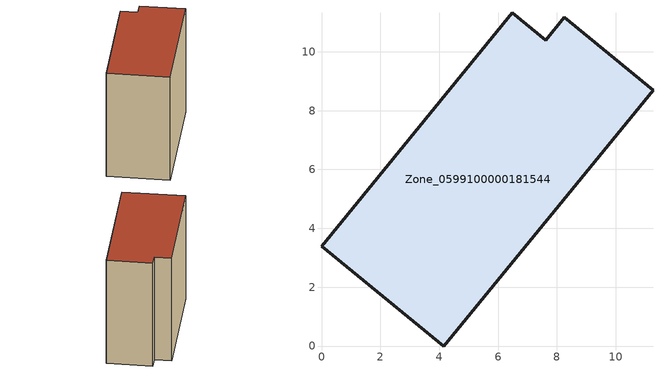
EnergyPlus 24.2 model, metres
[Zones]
Zone_0599100000181544
 floor ground (C_G): 0,3.39 6.48,11.32 7.62,10.39 8.25,11.17 11.27,8.7 4.16,0 z0
 wall outside (C_F): 6.48,11.32 0,3.39 4.16,0 11.27,8.7 8.25,11.17 7.62,10.39 6.48,11.32 z0:9.94
 roof outside (C_R): 11.27,8.7 8.25,11.17 7.62,10.39 6.48,11.32 0,3.39 4.16,0 z9.94
[BUILDING]
Pand.0599100000181544: North Axis=0; Terrain=City; Loads Convergence Tolerance Value=0.04; Temperature Convergence Tolerance Value=0.4; Solar Distribution=FullExterior; Maximum Number of Warmup Days=25; Minimum Number of Warmup Days=1
[Site:Location]
Rotterdam.The.Hague.AP_ZH_NLD Design_Conditions: Latitude=51.96; Longitude=4.45; Time Zone=1; Elevation=-4.5
[SITE:GROUNDTEMPERATURE:BUILDINGSURFACE]
18, 18, 18, 18, 18, 18, 18, 18, 18, 18, 18, 18
[MATERIAL] Thermal Absorptance=0.9; Solar Absorptance=0.7; Visible Absorptance=0.7
Name | Roughness | Thickness | Conductivity | Density | Specific Heat
G.TI.1946 | MediumSmooth | 0.15 | 1 | 540 | 1210
F.TI.1946 | Rough | 0.3 | 0.857143 | 1920 | 840
R.TI.1946 | MediumRough | 0.2 | 0.1 | 1500 | 1000
[CONSTRUCTION]
C_G: G.TI.1946
C_F: F.TI.1946
C_R: R.TI.1946
[ZONE]
Zone_0599100000181544: Type=1; Multiplier=1; Ceiling Height=Autocalculate; Volume=Autocalculate; Floor Area=autocalculate; Part of Total Floor Area=Yes
[ZONEINFILTRATION:DESIGNFLOWRATE]
Infil_Zone_0599100000181544: Zone or ZoneList or Space or SpaceList=Zone_0599100000181544; Schedule=AlwaysOn; Design Flow Rate Calculation Method=Flow/Area; Flow Rate per Floor Area=0.003; Constant Term Coefficient=1; Temperature Term Coefficient=0; Velocity Term Coefficient=0; Velocity Squared Term Coefficient=0
[HVACTEMPLATE:ZONE:IDEALLOADSAIRSYSTEM]
Zone_0599100000181544: Maximum Heating Supply Air Temperature=50; Minimum Cooling Supply Air Temperature=13; Maximum Heating Supply Air Humidity Ratio=0.0156; Minimum Cooling Supply Air Humidity Ratio=0.0077; Heating Limit=NoLimit; Cooling Limit=NoLimit; Dehumidification Control Type=ConstantSensibleHeatRatio; Cooling Sensible Heat Ratio=0.7; Dehumidification Setpoint=60; Humidification Control Type=None; Humidification Setpoint=30; Outdoor Air Method=None; Outdoor Air Flow Rate per Person=0.00944; Outdoor Air Flow Rate per Zone Floor Area=0; Outdoor Air Flow Rate per Zone=0; Demand Controlled Ventilation Type=None; Outdoor Air Economizer Type=NoEconomizer; Heat Recovery Type=None; Sensible Heat Recovery Effectiveness=0.7; Latent Heat Recovery Effectiveness=0.65
[ZONECONTROL:THERMOSTAT]
ThermostatControl_Zone_0599100000181544: Zone or ZoneList=Zone_0599100000181544; Control Type Schedule=DualSetpointControlType; Control 1=Thermostat_Zone_0599100000181544; Temperature Difference Between Cutout And Setpoint=0
[THERMOSTATSETPOINT:DUALSETPOINT]
Thermostat_Zone_0599100000181544: Heating Setpoint Temperature Schedule=HeatingSetpoint_Zone_0599100000181544; Cooling Setpoint Temperature Schedule=CoolingSetpoint_Zone_0599100000181544
[SCHEDULE:COMPACT]
HeatingSetpoint_Zone_0599100000181544: Through: 12/31, For: AllDays, Until: 24:00, 21
CoolingSetpoint_Zone_0599100000181544: Through: 12/31, For: AllDays, Until: 24:00, 24
DualSetpointControlType: Through: 12/31, For: AllDays, Until: 24:00, 4
AlwaysOn: Through: 12/31, For: AllDays, Until: 24:00, 1
